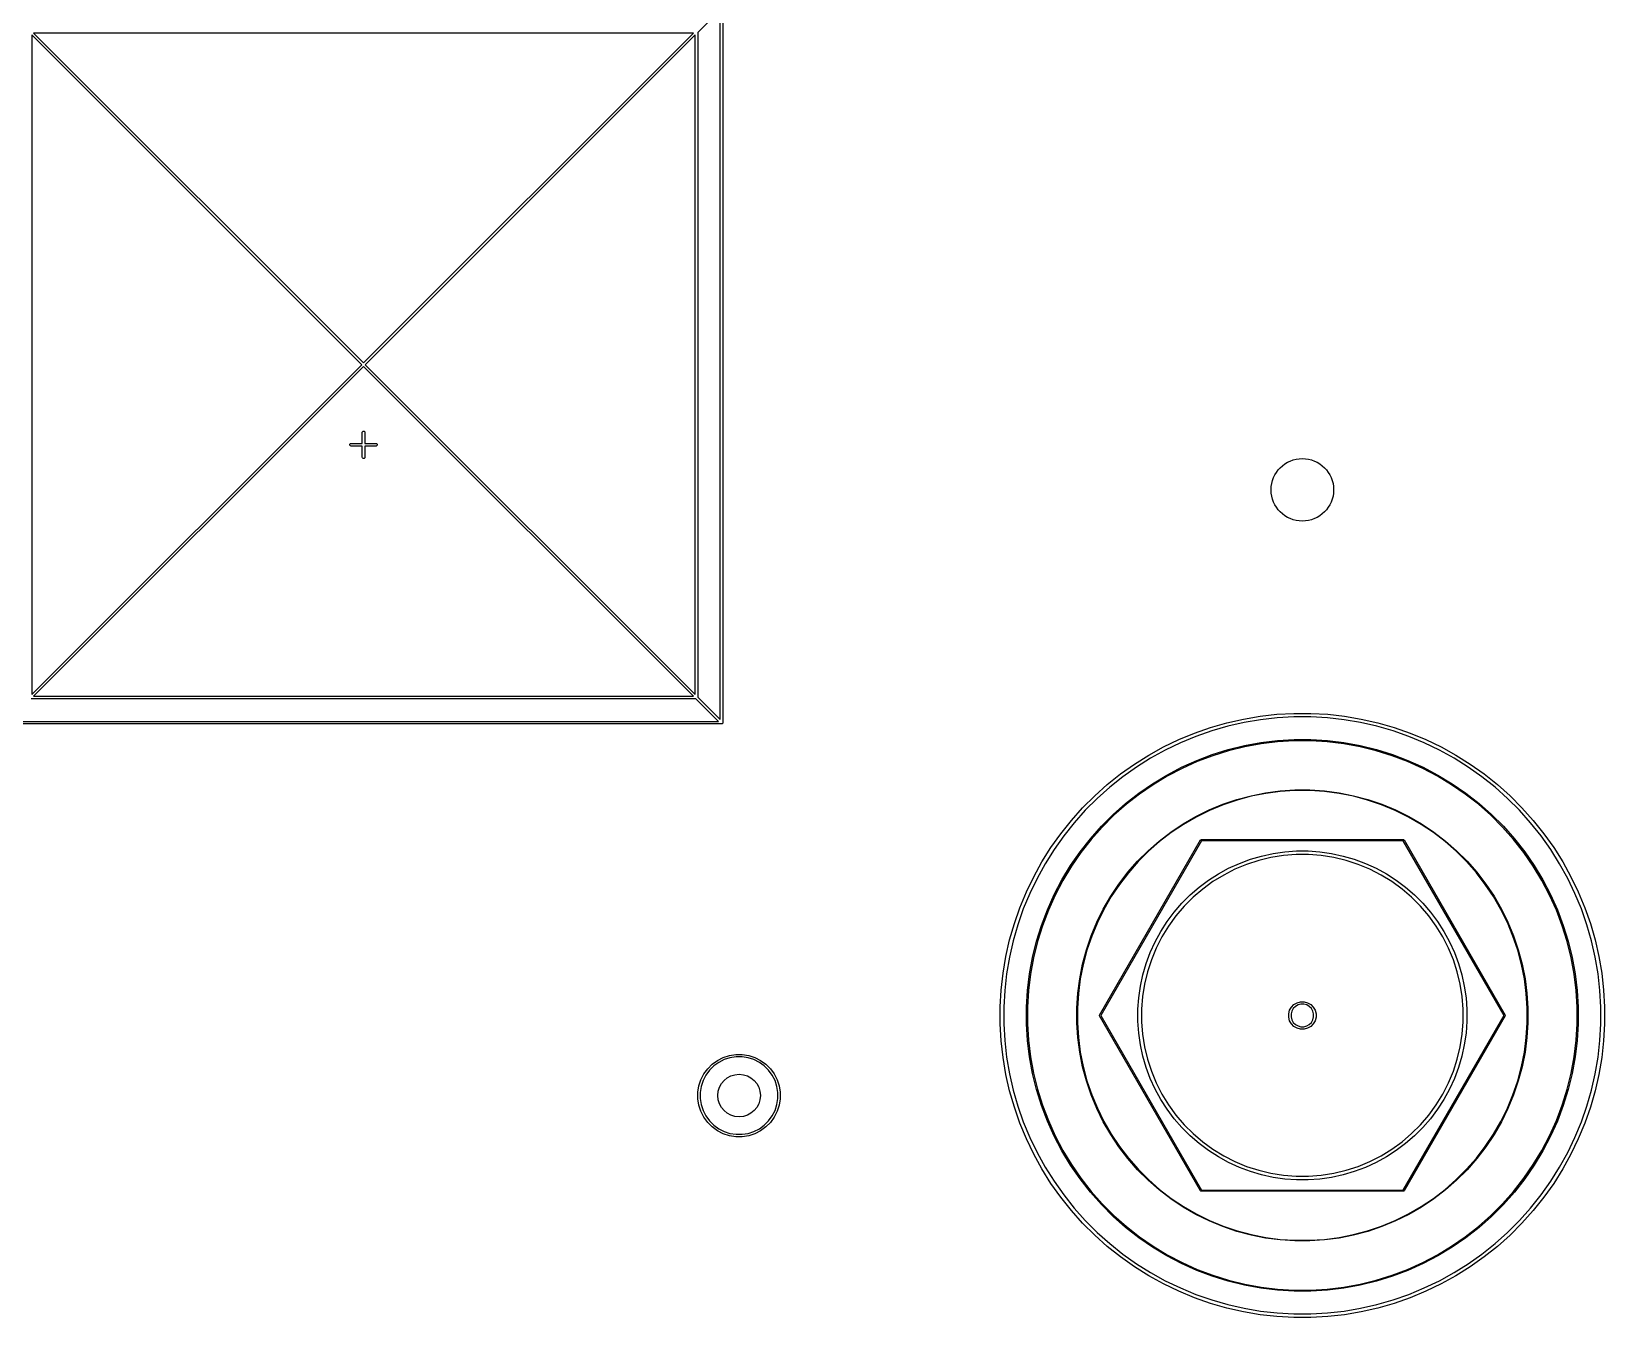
# Model space of a CAD drawing. Header units: inches. Extents: x 0.78 to 7.64, y -5.36 to -1.05.
# Drawn here: x 2.214 to 4.688, y -5.357 to -3.334 of the extents above; entities that cross this region are included whole.
import ezdxf

# ---------------------------------------------------------------- set-up
doc = ezdxf.new("R2010")
doc.units = ezdxf.units.IN
doc.header["$MEASUREMENT"] = 0
doc.layers.add('BLACK', color=250, linetype='CONTINUOUS')

msp = doc.modelspace()

# ---------------------------------------------------------------- linework, layer by layer
at = {"layer": 'BLACK', "linetype": 'CONTINUOUS'}
for p, q in [((3.2972, -3.3), (3.2618, -3.3355)), ((3.2972, -4.4165), (3.2972, -3.3)), ((3.3012, -3.2953), (3.3012, -4.4213)), ((2.7334, -3.8583), (2.2146, -3.3394)), ((2.2146, -3.3394), (2.2146, -4.3771)), ((2.2174, -3.3366), (2.7362, -3.8555)), ((3.2551, -3.3366), (2.2174, -3.3366)), ((2.7362, -3.8555), (3.2551, -3.3366)), ((3.2579, -3.3394), (2.739, -3.8583)), ((3.2579, -4.3771), (3.2579, -3.3394)), ((3.2618, -3.3355), (3.2618, -4.3811)), ((2.2146, -4.3771), (2.7334, -3.8583)), ((2.739, -3.8583), (3.2579, -4.3771)), ((2.7362, -3.8611), (2.2174, -4.3799)), ((3.2551, -4.3799), (2.7362, -3.8611)), ((2.7147, -3.9835), (2.7158, -3.9824)), ((2.7158, -3.9824), (2.7165, -3.9823)), ((2.7165, -3.9823), (2.7343, -3.9823)), ((2.7343, -3.9646), (2.7344, -3.9638)), ((2.7343, -3.9823), (2.7343, -3.9646)), ((2.7344, -3.9638), (2.7355, -3.9627)), ((2.7355, -3.9627), (2.737, -3.9627)), ((2.737, -3.9627), (2.738, -3.9638)), ((2.738, -3.9638), (2.7382, -3.9646)), ((2.7382, -3.9646), (2.7382, -3.9823)), ((2.7382, -3.9823), (2.7559, -3.9823)), ((2.7559, -3.9823), (2.7567, -3.9824)), ((2.7567, -3.9824), (2.7577, -3.9835)), ((2.7147, -3.985), (2.7147, -3.9835)), ((2.7158, -3.9861), (2.7147, -3.985)), ((2.7165, -3.9862), (2.7158, -3.9861)), ((2.7343, -3.9862), (2.7165, -3.9862)), ((2.7343, -4.0039), (2.7343, -3.9862)), ((2.7344, -4.0047), (2.7343, -4.0039)), ((2.7355, -4.0058), (2.7344, -4.0047)), ((2.737, -4.0058), (2.7355, -4.0058)), ((2.738, -4.0047), (2.737, -4.0058)), ((2.7382, -4.0039), (2.738, -4.0047)), ((2.7559, -3.9862), (2.7382, -3.9862)), ((2.7382, -3.9862), (2.7382, -4.0039)), ((2.7567, -3.9861), (2.7559, -3.9862)), ((2.7577, -3.985), (2.7567, -3.9861)), ((2.7577, -3.9835), (2.7577, -3.985)), ((3.259, -4.3839), (2.2134, -4.3839)), ((2.2174, -4.3799), (3.2551, -4.3799)), ((3.2945, -4.4193), (3.259, -4.3839)), ((3.2618, -4.3811), (3.2972, -4.4165)), ((3.2992, -4.4232), (2.1732, -4.4232)), ((2.178, -4.4193), (3.2945, -4.4193)), ((3.3, -4.4231), (3.2992, -4.4232)), ((3.301, -4.422), (3.3, -4.4231)), ((3.3012, -4.4213), (3.301, -4.422)), ((4.0682, -4.4289), (4.0939, -4.4216)), ((4.0953, -4.4271), (4.07, -4.4344)), ((4.0939, -4.4216), (4.1199, -4.4156)), ((4.121, -4.4212), (4.0953, -4.4271)), ((4.1199, -4.4156), (4.1461, -4.4112)), ((4.1469, -4.4168), (4.121, -4.4212)), ((4.1461, -4.4112), (4.1726, -4.4082)), ((4.1731, -4.4139), (4.1469, -4.4168)), ((4.1726, -4.4082), (4.1993, -4.4067)), ((4.1994, -4.4124), (4.1731, -4.4139)), ((4.1993, -4.4067), (4.2259, -4.4067)), ((4.2258, -4.4124), (4.1994, -4.4124)), ((4.2521, -4.4139), (4.2258, -4.4124)), ((4.2259, -4.4067), (4.2526, -4.4082)), ((4.2783, -4.4168), (4.2521, -4.4139)), ((4.2526, -4.4082), (4.2791, -4.4112)), ((4.3042, -4.4212), (4.2783, -4.4168)), ((4.2791, -4.4112), (4.3053, -4.4156)), ((4.3299, -4.4271), (4.3042, -4.4212)), ((4.3053, -4.4156), (4.3313, -4.4216)), ((4.3552, -4.4344), (4.3299, -4.4271)), ((4.3313, -4.4216), (4.357, -4.4289)), ((3.9944, -4.4595), (4.0184, -4.448)), ((4.0184, -4.448), (4.0431, -4.4378)), ((4.0451, -4.4431), (4.0208, -4.4532)), ((4.0431, -4.4378), (4.0682, -4.4289)), ((4.07, -4.4344), (4.0451, -4.4431)), ((4.1215, -4.4575), (4.1473, -4.4528)), ((4.1473, -4.4528), (4.1733, -4.4496)), ((4.1735, -4.4514), (4.1476, -4.4545)), ((4.1733, -4.4496), (4.1995, -4.448)), ((4.1995, -4.4498), (4.1735, -4.4514)), ((4.1995, -4.448), (4.2257, -4.448)), ((4.2257, -4.4498), (4.1995, -4.4498)), ((4.2257, -4.448), (4.2519, -4.4496)), ((4.2517, -4.4514), (4.2257, -4.4498)), ((4.2776, -4.4545), (4.2517, -4.4514)), ((4.2519, -4.4496), (4.2779, -4.4528)), ((4.2779, -4.4528), (4.3037, -4.4575)), ((4.3801, -4.4431), (4.3552, -4.4344)), ((4.357, -4.4289), (4.3821, -4.4378)), ((4.4044, -4.4532), (4.3801, -4.4431)), ((4.3821, -4.4378), (4.4068, -4.448)), ((4.4068, -4.448), (4.4308, -4.4595)), ((3.9485, -4.4866), (3.9711, -4.4724)), ((3.974, -4.4774), (3.9517, -4.4914)), ((3.9711, -4.4724), (3.9944, -4.4595)), ((3.997, -4.4646), (3.974, -4.4774)), ((4.0208, -4.4532), (3.997, -4.4646)), ((4.0465, -4.4809), (4.071, -4.4716)), ((4.0716, -4.4733), (4.0472, -4.4825)), ((4.071, -4.4716), (4.096, -4.4638)), ((4.0965, -4.4655), (4.0716, -4.4733)), ((4.096, -4.4638), (4.1215, -4.4575)), ((4.1219, -4.4592), (4.0965, -4.4655)), ((4.1476, -4.4545), (4.1219, -4.4592)), ((4.3033, -4.4592), (4.2776, -4.4545)), ((4.3287, -4.4655), (4.3033, -4.4592)), ((4.3037, -4.4575), (4.3292, -4.4638)), ((4.3536, -4.4733), (4.3287, -4.4655)), ((4.3292, -4.4638), (4.3542, -4.4716)), ((4.378, -4.4825), (4.3536, -4.4733)), ((4.3542, -4.4716), (4.3787, -4.4809)), ((4.4282, -4.4646), (4.4044, -4.4532)), ((4.4512, -4.4774), (4.4282, -4.4646)), ((4.4308, -4.4595), (4.4541, -4.4724)), ((4.4735, -4.4914), (4.4512, -4.4774)), ((4.4541, -4.4724), (4.4767, -4.4866)), ((3.9059, -4.5187), (3.9267, -4.502)), ((3.9267, -4.502), (3.9485, -4.4866)), ((3.9517, -4.4914), (3.9302, -4.5066)), ((3.9994, -4.5038), (4.0226, -4.4916)), ((4.0234, -4.4932), (4.0002, -4.5054)), ((4.0226, -4.4916), (4.0465, -4.4809)), ((4.0472, -4.4825), (4.0234, -4.4932)), ((4.4018, -4.4932), (4.378, -4.4825)), ((4.3787, -4.4809), (4.4026, -4.4916)), ((4.425, -4.5054), (4.4018, -4.4932)), ((4.4026, -4.4916), (4.4258, -4.5038)), ((4.495, -4.5066), (4.4735, -4.4914)), ((4.4767, -4.4866), (4.4985, -4.502)), ((4.4985, -4.502), (4.5193, -4.5187)), ((3.886, -4.5364), (3.9059, -4.5187)), ((3.9096, -4.523), (3.8899, -4.5406)), ((3.9302, -4.5066), (3.9096, -4.523)), ((3.9554, -4.5323), (3.9769, -4.5174)), ((3.9779, -4.5189), (3.9564, -4.5337)), ((3.9769, -4.5174), (3.9994, -4.5038)), ((4.0002, -4.5054), (3.9779, -4.5189)), ((4.4473, -4.5189), (4.425, -4.5054)), ((4.4258, -4.5038), (4.4483, -4.5174)), ((4.4688, -4.5337), (4.4473, -4.5189)), ((4.4483, -4.5174), (4.4698, -4.5323)), ((4.5156, -4.523), (4.495, -4.5066)), ((4.5353, -4.5406), (4.5156, -4.523)), ((4.5193, -4.5187), (4.5392, -4.5364)), ((3.8671, -4.5553), (3.886, -4.5364)), ((3.8899, -4.5406), (3.8713, -4.5592)), ((3.9151, -4.5658), (3.9347, -4.5484)), ((3.9358, -4.5498), (3.9163, -4.5671)), ((3.9347, -4.5484), (3.9554, -4.5323)), ((3.9564, -4.5337), (3.9358, -4.5498)), ((4.0661, -4.5586), (4.0876, -4.5497)), ((4.0879, -4.5506), (4.0665, -4.5595)), ((4.0876, -4.5497), (4.1096, -4.5423)), ((4.1099, -4.5432), (4.0879, -4.5506)), ((4.1096, -4.5423), (4.132, -4.5362)), ((4.1322, -4.5372), (4.1099, -4.5432)), ((4.132, -4.5362), (4.1548, -4.5317)), ((4.1549, -4.5327), (4.1322, -4.5372)), ((4.1548, -4.5317), (4.1778, -4.5287)), ((4.1779, -4.5297), (4.1549, -4.5327)), ((4.1778, -4.5287), (4.201, -4.5272)), ((4.201, -4.5281), (4.1779, -4.5297)), ((4.201, -4.5272), (4.2242, -4.5272)), ((4.2242, -4.5281), (4.201, -4.5281)), ((4.2242, -4.5272), (4.2474, -4.5287)), ((4.2473, -4.5297), (4.2242, -4.5281)), ((4.2703, -4.5327), (4.2473, -4.5297)), ((4.2474, -4.5287), (4.2704, -4.5317)), ((4.293, -4.5372), (4.2703, -4.5327)), ((4.2704, -4.5317), (4.2932, -4.5362)), ((4.3153, -4.5432), (4.293, -4.5372)), ((4.2932, -4.5362), (4.3156, -4.5423)), ((4.3373, -4.5506), (4.3153, -4.5432)), ((4.3156, -4.5423), (4.3376, -4.5497)), ((4.3587, -4.5595), (4.3373, -4.5506)), ((4.3376, -4.5497), (4.3591, -4.5586)), ((4.4894, -4.5498), (4.4688, -4.5337)), ((4.4698, -4.5323), (4.4905, -4.5484)), ((4.5089, -4.5671), (4.4894, -4.5498)), ((4.4905, -4.5484), (4.5101, -4.5658)), ((4.5539, -4.5592), (4.5353, -4.5406)), ((4.5392, -4.5364), (4.558, -4.5553)), ((3.8328, -4.596), (3.8494, -4.5752)), ((3.8494, -4.5752), (3.8671, -4.5553)), ((3.8713, -4.5592), (3.8538, -4.5789)), ((3.8965, -4.5844), (3.9151, -4.5658)), ((3.9163, -4.5671), (3.8978, -4.5856)), ((4.0252, -4.5805), (4.0453, -4.5689)), ((4.0458, -4.5698), (4.0257, -4.5813)), ((4.0453, -4.5689), (4.0661, -4.5586)), ((4.0665, -4.5595), (4.0458, -4.5698)), ((4.3794, -4.5698), (4.3587, -4.5595)), ((4.3591, -4.5586), (4.3799, -4.5689)), ((4.3995, -4.5813), (4.3794, -4.5698)), ((4.3799, -4.5689), (4.4, -4.5805)), ((4.5274, -4.5856), (4.5089, -4.5671)), ((4.5101, -4.5658), (4.5287, -4.5844)), ((4.5714, -4.5789), (4.5539, -4.5592)), ((4.558, -4.5553), (4.5758, -4.5752)), ((4.5758, -4.5752), (4.5924, -4.596)), ((3.8173, -4.6178), (3.8328, -4.596)), ((3.8373, -4.5995), (3.8221, -4.621)), ((3.8538, -4.5789), (3.8373, -4.5995)), ((3.8792, -4.604), (3.8965, -4.5844)), ((3.8978, -4.5856), (3.8805, -4.6051)), ((3.9874, -4.6075), (4.0059, -4.5934)), ((4.0064, -4.5942), (3.9881, -4.6083)), ((4.0059, -4.5934), (4.0252, -4.5805)), ((4.0257, -4.5813), (4.0064, -4.5942)), ((4.4188, -4.5942), (4.3995, -4.5813)), ((4.4, -4.5805), (4.4193, -4.5934)), ((4.4371, -4.6083), (4.4188, -4.5942)), ((4.4193, -4.5934), (4.4378, -4.6075)), ((4.5447, -4.6051), (4.5274, -4.5856)), ((4.5287, -4.5844), (4.546, -4.604)), ((4.5879, -4.5995), (4.5714, -4.5789)), ((4.6031, -4.621), (4.5879, -4.5995)), ((4.5924, -4.596), (4.6079, -4.6178)), ((3.8031, -4.6404), (3.8173, -4.6178)), ((3.8221, -4.621), (3.8081, -4.6433)), ((3.8481, -4.6462), (3.863, -4.6246)), ((3.8644, -4.6257), (3.8496, -4.6472)), ((3.863, -4.6246), (3.8792, -4.604)), ((3.8805, -4.6051), (3.8644, -4.6257)), ((3.8935, -4.8814), (4.0526, -4.6058)), ((4.0541, -4.6073), (3.8955, -4.8819)), ((3.9536, -4.6393), (3.97, -4.6228)), ((3.9707, -4.6236), (3.9543, -4.6399)), ((3.97, -4.6228), (3.9874, -4.6075)), ((3.9881, -4.6083), (3.9707, -4.6236)), ((4.0526, -4.6058), (4.0529, -4.6055)), ((4.0529, -4.6055), (4.053, -4.6055)), ((4.053, -4.6055), (4.0531, -4.6054)), ((4.0531, -4.6054), (4.0535, -4.6053)), ((4.0535, -4.6053), (4.3717, -4.6053)), ((4.3711, -4.6073), (4.0541, -4.6073)), ((4.1666, -4.6271), (4.1849, -4.6245)), ((4.1849, -4.6245), (4.2034, -4.6232)), ((4.2034, -4.6232), (4.2218, -4.6232)), ((4.2218, -4.6232), (4.2403, -4.6245)), ((4.2403, -4.6245), (4.2586, -4.6271)), ((4.5297, -4.8819), (4.3711, -4.6073)), ((4.3717, -4.6053), (4.3721, -4.6054)), ((4.3721, -4.6054), (4.3722, -4.6055)), ((4.3722, -4.6055), (4.3723, -4.6055)), ((4.3723, -4.6055), (4.3726, -4.6058)), ((4.3726, -4.6058), (4.5317, -4.8814)), ((4.4545, -4.6236), (4.4371, -4.6083)), ((4.4378, -4.6075), (4.4552, -4.6228)), ((4.4709, -4.6399), (4.4545, -4.6236)), ((4.4552, -4.6228), (4.4716, -4.6393)), ((4.5608, -4.6257), (4.5447, -4.6051)), ((4.546, -4.604), (4.5622, -4.6246)), ((4.5756, -4.6472), (4.5608, -4.6257)), ((4.5622, -4.6246), (4.5771, -4.6462)), ((4.6171, -4.6433), (4.6031, -4.621)), ((4.6079, -4.6178), (4.6221, -4.6404)), ((3.7902, -4.6637), (3.8031, -4.6404)), ((3.8081, -4.6433), (3.7953, -4.6663)), ((3.8345, -4.6687), (3.8481, -4.6462)), ((3.8496, -4.6472), (3.8361, -4.6695)), ((3.9382, -4.6567), (3.9536, -4.6393)), ((3.9543, -4.6399), (3.939, -4.6574)), ((4.0805, -4.6593), (4.0967, -4.6504)), ((4.0967, -4.6504), (4.1135, -4.6427)), ((4.125, -4.6444), (4.1066, -4.652)), ((4.1135, -4.6427), (4.1309, -4.6363)), ((4.1439, -4.6382), (4.125, -4.6444)), ((4.1309, -4.6363), (4.1486, -4.6311)), ((4.1632, -4.6336), (4.1439, -4.6382)), ((4.1486, -4.6311), (4.1666, -4.6271)), ((4.1828, -4.6305), (4.1632, -4.6336)), ((4.2027, -4.6289), (4.1828, -4.6305)), ((4.2225, -4.6289), (4.2027, -4.6289)), ((4.2424, -4.6305), (4.2225, -4.6289)), ((4.262, -4.6336), (4.2424, -4.6305)), ((4.2586, -4.6271), (4.2766, -4.6311)), ((4.2813, -4.6382), (4.262, -4.6336)), ((4.2766, -4.6311), (4.2943, -4.6363)), ((4.3002, -4.6444), (4.2813, -4.6382)), ((4.2943, -4.6363), (4.3117, -4.6427)), ((4.3186, -4.652), (4.3002, -4.6444)), ((4.3117, -4.6427), (4.3285, -4.6504)), ((4.3285, -4.6504), (4.3447, -4.6593)), ((4.4862, -4.6574), (4.4709, -4.6399)), ((4.4716, -4.6393), (4.487, -4.6567)), ((4.5891, -4.6695), (4.5756, -4.6472)), ((4.5771, -4.6462), (4.5907, -4.6687)), ((4.6299, -4.6663), (4.6171, -4.6433)), ((4.6221, -4.6404), (4.635, -4.6637)), ((3.7787, -4.6877), (3.7902, -4.6637)), ((3.7953, -4.6663), (3.7839, -4.6901)), ((3.8223, -4.6919), (3.8345, -4.6687)), ((3.8361, -4.6695), (3.8239, -4.6926)), ((3.9112, -4.6945), (3.9241, -4.6752)), ((3.9241, -4.6752), (3.9382, -4.6567)), ((3.939, -4.6574), (3.9249, -4.6757)), ((4.0502, -4.6803), (4.065, -4.6693)), ((4.072, -4.6714), (4.0559, -4.6831)), ((4.065, -4.6693), (4.0805, -4.6593)), ((4.0889, -4.661), (4.072, -4.6714)), ((4.1066, -4.652), (4.0889, -4.661)), ((4.3363, -4.661), (4.3186, -4.652)), ((4.3532, -4.6714), (4.3363, -4.661)), ((4.3447, -4.6593), (4.3602, -4.6693)), ((4.3693, -4.6831), (4.3532, -4.6714)), ((4.3602, -4.6693), (4.375, -4.6803)), ((4.5003, -4.6757), (4.4862, -4.6574)), ((4.487, -4.6567), (4.5011, -4.6752)), ((4.5011, -4.6752), (4.514, -4.6945)), ((4.6013, -4.6926), (4.5891, -4.6695)), ((4.5907, -4.6687), (4.6029, -4.6919)), ((4.6413, -4.6901), (4.6299, -4.6663)), ((4.635, -4.6637), (4.6465, -4.6877)), ((3.7685, -4.7124), (3.7787, -4.6877)), ((3.7839, -4.6901), (3.7738, -4.7144)), ((3.8116, -4.7158), (3.8223, -4.6919)), ((3.8239, -4.6926), (3.8132, -4.7165)), ((3.8996, -4.7146), (3.9112, -4.6945)), ((3.912, -4.695), (3.9005, -4.715)), ((3.9249, -4.6757), (3.912, -4.695)), ((4.0231, -4.7055), (4.0362, -4.6924)), ((4.0408, -4.696), (4.0267, -4.7101)), ((4.0362, -4.6924), (4.0502, -4.6803)), ((4.0559, -4.6831), (4.0408, -4.696)), ((4.3844, -4.696), (4.3693, -4.6831)), ((4.375, -4.6803), (4.389, -4.6924)), ((4.3985, -4.7101), (4.3844, -4.696)), ((4.389, -4.6924), (4.4021, -4.7055)), ((4.5132, -4.695), (4.5003, -4.6757)), ((4.5247, -4.715), (4.5132, -4.695)), ((4.514, -4.6945), (4.5256, -4.7146)), ((4.612, -4.7165), (4.6013, -4.6926)), ((4.6029, -4.6919), (4.6136, -4.7158)), ((4.6514, -4.7144), (4.6413, -4.6901)), ((4.6465, -4.6877), (4.6567, -4.7124)), ((3.7597, -4.7375), (3.7685, -4.7124)), ((3.7738, -4.7144), (3.7651, -4.7393)), ((3.8023, -4.7403), (3.8116, -4.7158)), ((3.8132, -4.7165), (3.804, -4.7409)), ((3.8893, -4.7354), (3.8996, -4.7146)), ((3.9005, -4.715), (3.8902, -4.7358)), ((4, -4.7343), (4.011, -4.7195)), ((4.011, -4.7195), (4.0231, -4.7055)), ((4.0267, -4.7101), (4.0138, -4.7252)), ((4.4114, -4.7252), (4.3985, -4.7101)), ((4.4021, -4.7055), (4.4142, -4.7195)), ((4.4142, -4.7195), (4.4252, -4.7343)), ((4.535, -4.7358), (4.5247, -4.715)), ((4.5256, -4.7146), (4.5359, -4.7354)), ((4.6212, -4.7409), (4.612, -4.7165)), ((4.6136, -4.7158), (4.6229, -4.7403)), ((4.6601, -4.7393), (4.6514, -4.7144)), ((4.6567, -4.7124), (4.6655, -4.7375)), ((3.7523, -4.7631), (3.7597, -4.7375)), ((3.7651, -4.7393), (3.7578, -4.7646)), ((3.7945, -4.7653), (3.8023, -4.7403)), ((3.804, -4.7409), (3.7962, -4.7658)), ((3.8804, -4.7569), (3.8893, -4.7354)), ((3.8902, -4.7358), (3.8814, -4.7572)), ((3.99, -4.7498), (4, -4.7343)), ((4.0021, -4.7412), (3.9917, -4.7582)), ((4.0138, -4.7252), (4.0021, -4.7412)), ((4.4231, -4.7412), (4.4114, -4.7252)), ((4.4335, -4.7582), (4.4231, -4.7412)), ((4.4252, -4.7343), (4.4352, -4.7498)), ((4.5438, -4.7572), (4.535, -4.7358)), ((4.5359, -4.7354), (4.5448, -4.7569)), ((4.629, -4.7658), (4.6212, -4.7409)), ((4.6229, -4.7403), (4.6307, -4.7653)), ((4.6674, -4.7646), (4.6601, -4.7393)), ((4.6655, -4.7375), (4.6729, -4.7631)), ((3.7463, -4.7891), (3.7523, -4.7631)), ((3.7578, -4.7646), (3.752, -4.7903)), ((3.7882, -4.7908), (3.7945, -4.7653)), ((3.7962, -4.7658), (3.7899, -4.7912)), ((3.873, -4.7789), (3.8804, -4.7569)), ((3.8814, -4.7572), (3.8739, -4.7791)), ((3.9734, -4.7828), (3.9811, -4.766)), ((3.9811, -4.766), (3.99, -4.7498)), ((3.9917, -4.7582), (3.9827, -4.7759)), ((4.4425, -4.7759), (4.4335, -4.7582)), ((4.4352, -4.7498), (4.4441, -4.766)), ((4.4441, -4.766), (4.4518, -4.7828)), ((4.5513, -4.7791), (4.5438, -4.7572)), ((4.5448, -4.7569), (4.5522, -4.7789)), ((4.6353, -4.7912), (4.629, -4.7658)), ((4.6307, -4.7653), (4.637, -4.7908)), ((4.6732, -4.7903), (4.6674, -4.7646)), ((4.6729, -4.7631), (4.6789, -4.7891)), ((3.7419, -4.8154), (3.7463, -4.7891)), ((3.752, -4.7903), (3.7475, -4.8162)), ((3.7835, -4.8166), (3.7882, -4.7908)), ((3.7899, -4.7912), (3.7852, -4.8168)), ((3.8669, -4.8013), (3.873, -4.7789)), ((3.8739, -4.7791), (3.8679, -4.8015)), ((3.967, -4.8001), (3.9734, -4.7828)), ((3.9751, -4.7943), (3.969, -4.8132)), ((3.9827, -4.7759), (3.9751, -4.7943)), ((4.4501, -4.7943), (4.4425, -4.7759)), ((4.4562, -4.8132), (4.4501, -4.7943)), ((4.4518, -4.7828), (4.4582, -4.8001)), ((4.5573, -4.8015), (4.5513, -4.7791)), ((4.5522, -4.7789), (4.5582, -4.8013)), ((4.64, -4.8168), (4.6353, -4.7912)), ((4.637, -4.7908), (4.6417, -4.8166)), ((4.6777, -4.8162), (4.6732, -4.7903)), ((4.6789, -4.7891), (4.6833, -4.8154)), ((3.7389, -4.8419), (3.7419, -4.8154)), ((3.7475, -4.8162), (3.7446, -4.8424)), ((3.7803, -4.8426), (3.7835, -4.8166)), ((3.7852, -4.8168), (3.7821, -4.8428)), ((3.8624, -4.8241), (3.8669, -4.8013)), ((3.8679, -4.8015), (3.8634, -4.8242)), ((3.9579, -4.8359), (3.9618, -4.8179)), ((3.9618, -4.8179), (3.967, -4.8001)), ((3.969, -4.8132), (3.9643, -4.8325)), ((4.4609, -4.8325), (4.4562, -4.8132)), ((4.4582, -4.8001), (4.4634, -4.8179)), ((4.4634, -4.8179), (4.4673, -4.8359)), ((4.5618, -4.8242), (4.5573, -4.8015)), ((4.5582, -4.8013), (4.5628, -4.8241)), ((4.6431, -4.8428), (4.64, -4.8168)), ((4.6417, -4.8166), (4.6449, -4.8426)), ((4.6806, -4.8424), (4.6777, -4.8162)), ((4.6833, -4.8154), (4.6863, -4.8419)), ((3.7374, -4.8686), (3.7389, -4.8419)), ((3.7446, -4.8424), (3.7431, -4.8687)), ((3.7787, -4.8688), (3.7803, -4.8426)), ((3.7821, -4.8428), (3.7805, -4.8688)), ((3.8579, -4.8703), (3.8594, -4.8471)), ((3.8604, -4.8472), (3.8589, -4.8703)), ((3.8594, -4.8471), (3.8624, -4.8241)), ((3.8634, -4.8242), (3.8604, -4.8472)), ((3.9552, -4.8542), (3.9579, -4.8359)), ((3.9643, -4.8325), (3.9612, -4.8521)), ((4.464, -4.8521), (4.4609, -4.8325)), ((4.4673, -4.8359), (4.47, -4.8542)), ((4.5648, -4.8472), (4.5618, -4.8242)), ((4.5628, -4.8241), (4.5658, -4.8471)), ((4.5663, -4.8703), (4.5648, -4.8472)), ((4.5658, -4.8471), (4.5673, -4.8703)), ((4.6447, -4.8688), (4.6431, -4.8428)), ((4.6449, -4.8426), (4.6465, -4.8688)), ((4.6821, -4.8687), (4.6806, -4.8424)), ((4.6863, -4.8419), (4.6878, -4.8686)), ((3.7374, -4.8687), (3.7374, -4.8686)), ((3.7374, -4.8952), (3.7374, -4.8687)), ((3.7431, -4.8687), (3.7431, -4.8951)), ((3.7787, -4.895), (3.7787, -4.8688)), ((3.7787, -4.8688), (3.7787, -4.8688)), ((3.7805, -4.8688), (3.7805, -4.8949)), ((3.8579, -4.8935), (3.8579, -4.8703)), ((3.8579, -4.8703), (3.8579, -4.8703)), ((3.8589, -4.8703), (3.8589, -4.8935)), ((3.9539, -4.8727), (3.954, -4.872)), ((3.9539, -4.8911), (3.9539, -4.8727)), ((3.954, -4.872), (3.9552, -4.8542)), ((3.9612, -4.8521), (3.9596, -4.872)), ((3.9596, -4.872), (3.9596, -4.8918)), ((4.1926, -4.8736), (4.1954, -4.8687)), ((4.1954, -4.8687), (4.1994, -4.8647)), ((4.1984, -4.871), (4.1961, -4.8751)), ((4.2017, -4.8677), (4.1984, -4.871)), ((4.1994, -4.8647), (4.2043, -4.8619)), ((4.2058, -4.8654), (4.2017, -4.8677)), ((4.2043, -4.8619), (4.2098, -4.8604)), ((4.2103, -4.8642), (4.2058, -4.8654)), ((4.2098, -4.8604), (4.2154, -4.8604)), ((4.2149, -4.8642), (4.2103, -4.8642)), ((4.2194, -4.8654), (4.2149, -4.8642)), ((4.2154, -4.8604), (4.2209, -4.8619)), ((4.2235, -4.8677), (4.2194, -4.8654)), ((4.2209, -4.8619), (4.2258, -4.8647)), ((4.2268, -4.871), (4.2235, -4.8677)), ((4.2258, -4.8647), (4.2298, -4.8687)), ((4.2291, -4.8751), (4.2268, -4.871)), ((4.2298, -4.8687), (4.2326, -4.8736)), ((4.4656, -4.872), (4.464, -4.8521)), ((4.4656, -4.8918), (4.4656, -4.872)), ((4.47, -4.8542), (4.4713, -4.8727)), ((4.4713, -4.8727), (4.4713, -4.8911)), ((4.5663, -4.8935), (4.5663, -4.8703)), ((4.5673, -4.8703), (4.5673, -4.8935)), ((4.6447, -4.8949), (4.6447, -4.8688)), ((4.6465, -4.8688), (4.6465, -4.895)), ((4.6821, -4.8951), (4.6821, -4.8687)), ((4.6878, -4.8686), (4.6878, -4.8952)), ((3.7389, -4.9218), (3.7374, -4.8952)), ((3.7431, -4.8951), (3.7446, -4.9214)), ((3.7803, -4.9212), (3.7787, -4.895)), ((3.7805, -4.8949), (3.7821, -4.921)), ((3.8594, -4.9167), (3.8579, -4.8935)), ((3.8589, -4.8935), (3.8604, -4.9166)), ((3.8934, -4.8818), (3.8935, -4.8814)), ((3.8934, -4.8819), (3.8934, -4.8818)), ((3.8934, -4.882), (3.8934, -4.8819)), ((3.8935, -4.8824), (3.8934, -4.882)), ((4.0526, -5.158), (3.8935, -4.8824)), ((3.8955, -4.8819), (4.0541, -5.1565)), ((3.9552, -4.9096), (3.9539, -4.8911)), ((3.9596, -4.8918), (3.9612, -4.9116)), ((4.1911, -4.8791), (4.1926, -4.8736)), ((4.1911, -4.8796), (4.1911, -4.8791)), ((4.1911, -4.8847), (4.1911, -4.8796)), ((4.1926, -4.8902), (4.1911, -4.8847)), ((4.1954, -4.8951), (4.1926, -4.8902)), ((4.1961, -4.8751), (4.1949, -4.8796)), ((4.1949, -4.8796), (4.1949, -4.8842)), ((4.1949, -4.8842), (4.1961, -4.8887)), ((4.1994, -4.8991), (4.1954, -4.8951)), ((4.1961, -4.8887), (4.1984, -4.8928)), ((4.1984, -4.8928), (4.2017, -4.8961)), ((4.2017, -4.8961), (4.2058, -4.8984)), ((4.2194, -4.8984), (4.2235, -4.8961)), ((4.2235, -4.8961), (4.2268, -4.8928)), ((4.2298, -4.8951), (4.2258, -4.8991)), ((4.2268, -4.8928), (4.2291, -4.8887)), ((4.2303, -4.8796), (4.2291, -4.8751)), ((4.2291, -4.8887), (4.2303, -4.8842)), ((4.2326, -4.8902), (4.2298, -4.8951)), ((4.2303, -4.8842), (4.2303, -4.8796)), ((4.2326, -4.8736), (4.2341, -4.8791)), ((4.2341, -4.8847), (4.2326, -4.8902)), ((4.2341, -4.8791), (4.2341, -4.8847)), ((4.3711, -5.1565), (4.5297, -4.8819)), ((4.5317, -4.8824), (4.3726, -5.158)), ((4.464, -4.9116), (4.4656, -4.8918)), ((4.4713, -4.8911), (4.47, -4.9096)), ((4.5317, -4.8814), (4.5318, -4.8818)), ((4.5318, -4.882), (4.5317, -4.8824)), ((4.5318, -4.8818), (4.5318, -4.8819)), ((4.5318, -4.8819), (4.5318, -4.882)), ((4.5648, -4.9166), (4.5663, -4.8935)), ((4.5673, -4.8935), (4.5658, -4.9167)), ((4.6431, -4.921), (4.6447, -4.8949)), ((4.6465, -4.895), (4.6449, -4.9212)), ((4.6806, -4.9214), (4.6821, -4.8951)), ((4.6878, -4.8952), (4.6863, -4.9218)), ((3.7419, -4.9483), (3.7389, -4.9218)), ((3.7446, -4.9214), (3.7475, -4.9475)), ((3.7835, -4.9472), (3.7803, -4.9212)), ((3.7821, -4.921), (3.7852, -4.9469)), ((3.8624, -4.9397), (3.8594, -4.9167)), ((3.8604, -4.9166), (3.8634, -4.9395)), ((3.9579, -4.9279), (3.9552, -4.9096)), ((3.9612, -4.9116), (3.9643, -4.9313)), ((4.2043, -4.9019), (4.1994, -4.8991)), ((4.2098, -4.9034), (4.2043, -4.9019)), ((4.2058, -4.8984), (4.2103, -4.8996)), ((4.2154, -4.9034), (4.2098, -4.9034)), ((4.2103, -4.8996), (4.2149, -4.8996)), ((4.2149, -4.8996), (4.2194, -4.8984)), ((4.2209, -4.9019), (4.2154, -4.9034)), ((4.2258, -4.8991), (4.2209, -4.9019)), ((4.4609, -4.9313), (4.464, -4.9116)), ((4.47, -4.9096), (4.4673, -4.9279)), ((4.5618, -4.9395), (4.5648, -4.9166)), ((4.5658, -4.9167), (4.5628, -4.9397)), ((4.64, -4.9469), (4.6431, -4.921)), ((4.6449, -4.9212), (4.6417, -4.9472)), ((4.6777, -4.9475), (4.6806, -4.9214)), ((4.6863, -4.9218), (4.6833, -4.9483)), ((3.3019, -4.9479), (3.3116, -4.9447)), ((3.3116, -4.9447), (3.3217, -4.9431)), ((3.322, -4.9469), (3.3125, -4.9484)), ((3.3217, -4.9431), (3.3319, -4.9431)), ((3.3316, -4.9469), (3.322, -4.9469)), ((3.3411, -4.9484), (3.3316, -4.9469)), ((3.3319, -4.9431), (3.3419, -4.9447)), ((3.3419, -4.9447), (3.3516, -4.9479)), ((3.7475, -4.9475), (3.752, -4.9735)), ((3.7882, -4.973), (3.7835, -4.9472)), ((3.7852, -4.9469), (3.7899, -4.9726)), ((3.8669, -4.9625), (3.8624, -4.9397)), ((3.8634, -4.9395), (3.8679, -4.9623)), ((3.9618, -4.9459), (3.9579, -4.9279)), ((3.967, -4.9636), (3.9618, -4.9459)), ((3.9643, -4.9313), (3.969, -4.9506)), ((4.4562, -4.9506), (4.4609, -4.9313)), ((4.4634, -4.9459), (4.4582, -4.9636)), ((4.4673, -4.9279), (4.4634, -4.9459)), ((4.5573, -4.9623), (4.5618, -4.9395)), ((4.5628, -4.9397), (4.5582, -4.9625)), ((4.6353, -4.9726), (4.64, -4.9469)), ((4.6417, -4.9472), (4.637, -4.973)), ((4.6732, -4.9735), (4.6777, -4.9475)), ((3.2714, -4.9739), (3.2774, -4.9657)), ((3.2802, -4.9681), (3.2746, -4.9759)), ((3.2774, -4.9657), (3.2846, -4.9585)), ((3.287, -4.9613), (3.2802, -4.9681)), ((3.2846, -4.9585), (3.2928, -4.9525)), ((3.2948, -4.9557), (3.287, -4.9613)), ((3.2928, -4.9525), (3.3019, -4.9479)), ((3.3033, -4.9513), (3.2948, -4.9557)), ((3.3125, -4.9484), (3.3033, -4.9513)), ((3.3502, -4.9513), (3.3411, -4.9484)), ((3.3588, -4.9557), (3.3502, -4.9513)), ((3.3516, -4.9479), (3.3607, -4.9525)), ((3.3665, -4.9613), (3.3588, -4.9557)), ((3.3607, -4.9525), (3.369, -4.9585)), ((3.3733, -4.9681), (3.3665, -4.9613)), ((3.369, -4.9585), (3.3762, -4.9657)), ((3.379, -4.9759), (3.3733, -4.9681)), ((3.3762, -4.9657), (3.3822, -4.9739)), ((3.7463, -4.9746), (3.7419, -4.9483)), ((3.873, -4.9849), (3.8669, -4.9625)), ((3.8679, -4.9623), (3.8739, -4.9846)), ((3.9734, -4.981), (3.967, -4.9636)), ((3.969, -4.9506), (3.9751, -4.9695)), ((3.9751, -4.9695), (3.9827, -4.9879)), ((4.4425, -4.9879), (4.4501, -4.9695)), ((4.4501, -4.9695), (4.4562, -4.9506)), ((4.4582, -4.9636), (4.4518, -4.981)), ((4.5513, -4.9846), (4.5573, -4.9623)), ((4.5582, -4.9625), (4.5522, -4.9849)), ((4.6833, -4.9483), (4.6789, -4.9746)), ((3.262, -5.0028), (3.2636, -4.9927)), ((3.2636, -4.9927), (3.2668, -4.983)), ((3.2673, -4.9936), (3.2657, -5.0031)), ((3.2668, -4.983), (3.2714, -4.9739)), ((3.2702, -4.9844), (3.2673, -4.9936)), ((3.2746, -4.9759), (3.2702, -4.9844)), ((3.3833, -4.9844), (3.379, -4.9759)), ((3.3822, -4.9739), (3.3868, -4.983)), ((3.3863, -4.9936), (3.3833, -4.9844)), ((3.3878, -5.0031), (3.3863, -4.9936)), ((3.3868, -4.983), (3.3899, -4.9927)), ((3.3899, -4.9927), (3.3915, -5.0028)), ((3.7523, -5.0006), (3.7463, -4.9746)), ((3.752, -4.9735), (3.7578, -4.9992)), ((3.7945, -4.9984), (3.7882, -4.973)), ((3.7899, -4.9726), (3.7962, -4.998)), ((3.8804, -5.0069), (3.873, -4.9849)), ((3.8739, -4.9846), (3.8814, -5.0066)), ((3.9811, -4.9978), (3.9734, -4.981)), ((3.9827, -4.9879), (3.9917, -5.0056)), ((4.4335, -5.0056), (4.4425, -4.9879)), ((4.4518, -4.981), (4.4441, -4.9978)), ((4.5438, -5.0066), (4.5513, -4.9846)), ((4.5522, -4.9849), (4.5448, -5.0069)), ((4.629, -4.998), (4.6353, -4.9726)), ((4.637, -4.973), (4.6307, -4.9984)), ((4.6674, -4.9992), (4.6732, -4.9735)), ((4.6789, -4.9746), (4.6729, -5.0006)), ((3.262, -5.0031), (3.262, -5.0028)), ((3.262, -5.013), (3.262, -5.0031)), ((3.2636, -5.023), (3.262, -5.013)), ((3.2657, -5.0031), (3.2657, -5.0127)), ((3.2657, -5.0127), (3.2673, -5.0222)), ((3.3863, -5.0222), (3.3878, -5.0127)), ((3.3878, -5.0127), (3.3878, -5.0031)), ((3.3915, -5.013), (3.3899, -5.023)), ((3.3915, -5.0028), (3.3915, -5.013)), ((3.7597, -5.0263), (3.7523, -5.0006)), ((3.7578, -4.9992), (3.7651, -5.0245)), ((3.8023, -5.0235), (3.7945, -4.9984)), ((3.7962, -4.998), (3.804, -5.0229)), ((3.8893, -5.0284), (3.8804, -5.0069)), ((3.8814, -5.0066), (3.8902, -5.028)), ((3.99, -5.014), (3.9811, -4.9978)), ((4, -5.0295), (3.99, -5.014)), ((3.9917, -5.0056), (4.0021, -5.0225)), ((4.4231, -5.0225), (4.4335, -5.0056)), ((4.4352, -5.014), (4.4252, -5.0295)), ((4.4441, -4.9978), (4.4352, -5.014)), ((4.535, -5.028), (4.5438, -5.0066)), ((4.5448, -5.0069), (4.5359, -5.0284)), ((4.6212, -5.0229), (4.629, -4.998)), ((4.6307, -4.9984), (4.6229, -5.0235)), ((4.6601, -5.0245), (4.6674, -4.9992)), ((4.6729, -5.0006), (4.6655, -5.0263)), ((3.2668, -5.0327), (3.2636, -5.023)), ((3.2714, -5.0418), (3.2668, -5.0327)), ((3.2673, -5.0222), (3.2702, -5.0313)), ((3.2702, -5.0313), (3.2746, -5.0399)), ((3.2774, -5.0501), (3.2714, -5.0418)), ((3.2746, -5.0399), (3.2802, -5.0476)), ((3.3733, -5.0476), (3.379, -5.0399)), ((3.3822, -5.0418), (3.3762, -5.0501)), ((3.379, -5.0399), (3.3833, -5.0313)), ((3.3868, -5.0327), (3.3822, -5.0418)), ((3.3833, -5.0313), (3.3863, -5.0222)), ((3.3899, -5.023), (3.3868, -5.0327)), ((3.7685, -5.0514), (3.7597, -5.0263)), ((3.7651, -5.0245), (3.7738, -5.0494)), ((3.8116, -5.048), (3.8023, -5.0235)), ((3.804, -5.0229), (3.8132, -5.0473)), ((3.8996, -5.0492), (3.8893, -5.0284)), ((3.8902, -5.028), (3.9005, -5.0487)), ((4.011, -5.0443), (4, -5.0295)), ((4.0021, -5.0225), (4.0138, -5.0386)), ((4.0231, -5.0583), (4.011, -5.0443)), ((4.0138, -5.0386), (4.0267, -5.0537)), ((4.3985, -5.0537), (4.4114, -5.0386)), ((4.4142, -5.0443), (4.4021, -5.0583)), ((4.4114, -5.0386), (4.4231, -5.0225)), ((4.4252, -5.0295), (4.4142, -5.0443)), ((4.5247, -5.0487), (4.535, -5.028)), ((4.5359, -5.0284), (4.5256, -5.0492)), ((4.612, -5.0473), (4.6212, -5.0229)), ((4.6229, -5.0235), (4.6136, -5.048)), ((4.6514, -5.0494), (4.6601, -5.0245)), ((4.6655, -5.0263), (4.6567, -5.0514)), ((3.2846, -5.0573), (3.2774, -5.0501)), ((3.2802, -5.0476), (3.287, -5.0544)), ((3.2928, -5.0633), (3.2846, -5.0573)), ((3.287, -5.0544), (3.2948, -5.0601)), ((3.3019, -5.0679), (3.2928, -5.0633)), ((3.2948, -5.0601), (3.3033, -5.0644)), ((3.3116, -5.071), (3.3019, -5.0679)), ((3.3033, -5.0644), (3.3125, -5.0674)), ((3.3217, -5.0726), (3.3116, -5.071)), ((3.3125, -5.0674), (3.322, -5.0689)), ((3.322, -5.0689), (3.3316, -5.0689)), ((3.3316, -5.0689), (3.3411, -5.0674)), ((3.3419, -5.071), (3.3319, -5.0726)), ((3.3411, -5.0674), (3.3502, -5.0644)), ((3.3516, -5.0679), (3.3419, -5.071)), ((3.3502, -5.0644), (3.3588, -5.0601)), ((3.3607, -5.0633), (3.3516, -5.0679)), ((3.3588, -5.0601), (3.3665, -5.0544)), ((3.369, -5.0573), (3.3607, -5.0633)), ((3.3665, -5.0544), (3.3733, -5.0476)), ((3.3762, -5.0501), (3.369, -5.0573)), ((3.7787, -5.0761), (3.7685, -5.0514)), ((3.7738, -5.0494), (3.7839, -5.0737)), ((3.8223, -5.0719), (3.8116, -5.048)), ((3.8132, -5.0473), (3.8239, -5.0711)), ((3.8239, -5.0711), (3.8361, -5.0943)), ((3.9112, -5.0693), (3.8996, -5.0492)), ((3.9005, -5.0487), (3.912, -5.0688)), ((3.9241, -5.0886), (3.9112, -5.0693)), ((3.912, -5.0688), (3.9249, -5.088)), ((4.0362, -5.0713), (4.0231, -5.0583)), ((4.0267, -5.0537), (4.0408, -5.0678)), ((4.0408, -5.0678), (4.0559, -5.0807)), ((4.3693, -5.0807), (4.3844, -5.0678)), ((4.3844, -5.0678), (4.3985, -5.0537)), ((4.4021, -5.0583), (4.389, -5.0713)), ((4.5003, -5.088), (4.5132, -5.0688)), ((4.514, -5.0693), (4.5011, -5.0886)), ((4.5132, -5.0688), (4.5247, -5.0487)), ((4.5256, -5.0492), (4.514, -5.0693)), ((4.5891, -5.0943), (4.6013, -5.0711)), ((4.6013, -5.0711), (4.612, -5.0473)), ((4.6136, -5.048), (4.6029, -5.0719)), ((4.6413, -5.0737), (4.6514, -5.0494)), ((4.6567, -5.0514), (4.6465, -5.0761)), ((3.3319, -5.0726), (3.3217, -5.0726)), ((3.7902, -5.1001), (3.7787, -5.0761)), ((3.7839, -5.0737), (3.7953, -5.0975)), ((3.8345, -5.0951), (3.8223, -5.0719)), ((3.8481, -5.1176), (3.8345, -5.0951)), ((3.8361, -5.0943), (3.8496, -5.1166)), ((3.9382, -5.107), (3.9241, -5.0886)), ((3.9249, -5.088), (3.939, -5.1064)), ((4.0502, -5.0834), (4.0362, -5.0713)), ((4.065, -5.0945), (4.0502, -5.0834)), ((4.0559, -5.0807), (4.072, -5.0924)), ((4.0805, -5.1045), (4.065, -5.0945)), ((4.072, -5.0924), (4.0889, -5.1028)), ((4.3363, -5.1028), (4.3532, -5.0924)), ((4.3602, -5.0945), (4.3447, -5.1045)), ((4.3532, -5.0924), (4.3693, -5.0807)), ((4.375, -5.0834), (4.3602, -5.0945)), ((4.389, -5.0713), (4.375, -5.0834)), ((4.4862, -5.1064), (4.5003, -5.088)), ((4.5011, -5.0886), (4.487, -5.107)), ((4.5756, -5.1166), (4.5891, -5.0943)), ((4.5907, -5.0951), (4.5771, -5.1176)), ((4.6029, -5.0719), (4.5907, -5.0951)), ((4.6299, -5.0975), (4.6413, -5.0737)), ((4.6465, -5.0761), (4.635, -5.1001)), ((3.8031, -5.1234), (3.7902, -5.1001)), ((3.7953, -5.0975), (3.8081, -5.1205)), ((3.8081, -5.1205), (3.8221, -5.1428)), ((3.863, -5.1391), (3.8481, -5.1176)), ((3.8496, -5.1166), (3.8644, -5.1381)), ((3.9536, -5.1245), (3.9382, -5.107)), ((3.939, -5.1064), (3.9543, -5.1238)), ((4.0967, -5.1134), (4.0805, -5.1045)), ((4.0889, -5.1028), (4.1066, -5.1118)), ((4.1135, -5.121), (4.0967, -5.1134)), ((4.1066, -5.1118), (4.125, -5.1194)), ((4.125, -5.1194), (4.1439, -5.1255)), ((4.2813, -5.1255), (4.3002, -5.1194)), ((4.3002, -5.1194), (4.3186, -5.1118)), ((4.3285, -5.1134), (4.3117, -5.121)), ((4.3186, -5.1118), (4.3363, -5.1028)), ((4.3447, -5.1045), (4.3285, -5.1134)), ((4.4709, -5.1238), (4.4862, -5.1064)), ((4.487, -5.107), (4.4716, -5.1245)), ((4.5608, -5.1381), (4.5756, -5.1166)), ((4.5771, -5.1176), (4.5622, -5.1391)), ((4.6031, -5.1428), (4.6171, -5.1205)), ((4.6171, -5.1205), (4.6299, -5.0975)), ((4.635, -5.1001), (4.6221, -5.1234)), ((3.8173, -5.146), (3.8031, -5.1234)), ((3.8221, -5.1428), (3.8373, -5.1643)), ((3.8792, -5.1598), (3.863, -5.1391)), ((3.8644, -5.1381), (3.8805, -5.1586)), ((3.97, -5.1409), (3.9536, -5.1245)), ((3.9543, -5.1238), (3.9707, -5.1402)), ((3.9874, -5.1562), (3.97, -5.1409)), ((3.9707, -5.1402), (3.9881, -5.1555)), ((4.1309, -5.1275), (4.1135, -5.121)), ((4.1486, -5.1327), (4.1309, -5.1275)), ((4.1439, -5.1255), (4.1632, -5.1302)), ((4.1666, -5.1366), (4.1486, -5.1327)), ((4.1632, -5.1302), (4.1828, -5.1333)), ((4.1849, -5.1393), (4.1666, -5.1366)), ((4.1828, -5.1333), (4.2027, -5.1348)), ((4.2034, -5.1406), (4.1849, -5.1393)), ((4.2027, -5.1348), (4.2225, -5.1348)), ((4.2218, -5.1406), (4.2034, -5.1406)), ((4.2403, -5.1393), (4.2218, -5.1406)), ((4.2225, -5.1348), (4.2424, -5.1333)), ((4.2586, -5.1366), (4.2403, -5.1393)), ((4.2424, -5.1333), (4.262, -5.1302)), ((4.2766, -5.1327), (4.2586, -5.1366)), ((4.262, -5.1302), (4.2813, -5.1255)), ((4.2943, -5.1275), (4.2766, -5.1327)), ((4.3117, -5.121), (4.2943, -5.1275)), ((4.4371, -5.1555), (4.4545, -5.1402)), ((4.4552, -5.1409), (4.4378, -5.1562)), ((4.4545, -5.1402), (4.4709, -5.1238)), ((4.4716, -5.1245), (4.4552, -5.1409)), ((4.5447, -5.1586), (4.5608, -5.1381)), ((4.5622, -5.1391), (4.546, -5.1598)), ((4.5879, -5.1643), (4.6031, -5.1428)), ((4.6221, -5.1234), (4.6079, -5.146)), ((3.8328, -5.1678), (3.8173, -5.146)), ((3.8494, -5.1886), (3.8328, -5.1678)), ((3.8373, -5.1643), (3.8538, -5.1849)), ((3.8965, -5.1794), (3.8792, -5.1598)), ((3.8805, -5.1586), (3.8978, -5.1782)), ((4.0059, -5.1704), (3.9874, -5.1562)), ((3.9881, -5.1555), (4.0064, -5.1696)), ((4.0064, -5.1696), (4.0257, -5.1824)), ((4.0529, -5.1583), (4.0526, -5.158)), ((4.053, -5.1583), (4.0529, -5.1583)), ((4.0531, -5.1584), (4.053, -5.1583)), ((4.0535, -5.1585), (4.0531, -5.1584)), ((4.3717, -5.1585), (4.0535, -5.1585)), ((4.0541, -5.1565), (4.3711, -5.1565)), ((4.3721, -5.1584), (4.3717, -5.1585)), ((4.3722, -5.1583), (4.3721, -5.1584)), ((4.3723, -5.1583), (4.3722, -5.1583)), ((4.3726, -5.158), (4.3723, -5.1583)), ((4.3995, -5.1824), (4.4188, -5.1696)), ((4.4188, -5.1696), (4.4371, -5.1555)), ((4.4378, -5.1562), (4.4193, -5.1704)), ((4.5274, -5.1782), (4.5447, -5.1586)), ((4.546, -5.1598), (4.5287, -5.1794)), ((4.5714, -5.1849), (4.5879, -5.1643)), ((4.5924, -5.1678), (4.5758, -5.1886)), ((4.6079, -5.146), (4.5924, -5.1678)), ((3.8671, -5.2085), (3.8494, -5.1886)), ((3.8538, -5.1849), (3.8713, -5.2046)), ((3.9151, -5.1979), (3.8965, -5.1794)), ((3.8978, -5.1782), (3.9163, -5.1967)), ((4.0252, -5.1833), (4.0059, -5.1704)), ((4.0453, -5.1949), (4.0252, -5.1833)), ((4.0257, -5.1824), (4.0458, -5.194)), ((4.0661, -5.2052), (4.0453, -5.1949)), ((4.0458, -5.194), (4.0665, -5.2043)), ((4.3587, -5.2043), (4.3794, -5.194)), ((4.3799, -5.1949), (4.3591, -5.2052)), ((4.3794, -5.194), (4.3995, -5.1824)), ((4.4, -5.1833), (4.3799, -5.1949)), ((4.4193, -5.1704), (4.4, -5.1833)), ((4.5089, -5.1967), (4.5274, -5.1782)), ((4.5287, -5.1794), (4.5101, -5.1979)), ((4.5539, -5.2046), (4.5714, -5.1849)), ((4.5758, -5.1886), (4.558, -5.2085)), ((3.886, -5.2273), (3.8671, -5.2085)), ((3.8713, -5.2046), (3.8899, -5.2232)), ((3.9347, -5.2153), (3.9151, -5.1979)), ((3.9163, -5.1967), (3.9358, -5.214)), ((3.9554, -5.2315), (3.9347, -5.2153)), ((3.9358, -5.214), (3.9564, -5.2301)), ((4.0876, -5.2141), (4.0661, -5.2052)), ((4.0665, -5.2043), (4.0879, -5.2131)), ((4.1096, -5.2215), (4.0876, -5.2141)), ((4.0879, -5.2131), (4.1099, -5.2206)), ((4.3153, -5.2206), (4.3373, -5.2131)), ((4.3376, -5.2141), (4.3156, -5.2215)), ((4.3373, -5.2131), (4.3587, -5.2043)), ((4.3591, -5.2052), (4.3376, -5.2141)), ((4.4688, -5.2301), (4.4894, -5.214)), ((4.4905, -5.2153), (4.4698, -5.2315)), ((4.4894, -5.214), (4.5089, -5.1967)), ((4.5101, -5.1979), (4.4905, -5.2153)), ((4.5353, -5.2232), (4.5539, -5.2046)), ((4.558, -5.2085), (4.5392, -5.2273)), ((3.9059, -5.2451), (3.886, -5.2273)), ((3.8899, -5.2232), (3.9096, -5.2407)), ((3.9096, -5.2407), (3.9302, -5.2572)), ((3.9769, -5.2464), (3.9554, -5.2315)), ((3.9564, -5.2301), (3.9779, -5.2449)), ((4.132, -5.2275), (4.1096, -5.2215)), ((4.1099, -5.2206), (4.1322, -5.2266)), ((4.1548, -5.2321), (4.132, -5.2275)), ((4.1322, -5.2266), (4.1549, -5.2311)), ((4.1778, -5.2351), (4.1548, -5.2321)), ((4.1549, -5.2311), (4.1779, -5.2341)), ((4.201, -5.2366), (4.1778, -5.2351)), ((4.1779, -5.2341), (4.201, -5.2356)), ((4.201, -5.2356), (4.2242, -5.2356)), ((4.2242, -5.2366), (4.201, -5.2366)), ((4.2242, -5.2356), (4.2473, -5.2341)), ((4.2474, -5.2351), (4.2242, -5.2366)), ((4.2473, -5.2341), (4.2703, -5.2311)), ((4.2704, -5.2321), (4.2474, -5.2351)), ((4.2703, -5.2311), (4.293, -5.2266)), ((4.2932, -5.2275), (4.2704, -5.2321)), ((4.293, -5.2266), (4.3153, -5.2206)), ((4.3156, -5.2215), (4.2932, -5.2275)), ((4.4473, -5.2449), (4.4688, -5.2301)), ((4.4698, -5.2315), (4.4483, -5.2464)), ((4.495, -5.2572), (4.5156, -5.2407)), ((4.5156, -5.2407), (4.5353, -5.2232)), ((4.5392, -5.2273), (4.5193, -5.2451)), ((3.9267, -5.2617), (3.9059, -5.2451)), ((3.9485, -5.2772), (3.9267, -5.2617)), ((3.9302, -5.2572), (3.9517, -5.2724)), ((3.9994, -5.26), (3.9769, -5.2464)), ((3.9779, -5.2449), (4.0002, -5.2584)), ((4.0226, -5.2721), (3.9994, -5.26)), ((4.0002, -5.2584), (4.0234, -5.2706)), ((4.4018, -5.2706), (4.425, -5.2584)), ((4.4258, -5.26), (4.4026, -5.2721)), ((4.425, -5.2584), (4.4473, -5.2449)), ((4.4483, -5.2464), (4.4258, -5.26)), ((4.4735, -5.2724), (4.495, -5.2572)), ((4.4985, -5.2617), (4.4767, -5.2772)), ((4.5193, -5.2451), (4.4985, -5.2617)), ((3.9711, -5.2914), (3.9485, -5.2772)), ((3.9517, -5.2724), (3.974, -5.2864)), ((3.9944, -5.3043), (3.9711, -5.2914)), ((3.974, -5.2864), (3.997, -5.2992)), ((4.0465, -5.2829), (4.0226, -5.2721)), ((4.0234, -5.2706), (4.0472, -5.2813)), ((4.071, -5.2922), (4.0465, -5.2829)), ((4.0472, -5.2813), (4.0716, -5.2905)), ((4.096, -5.3), (4.071, -5.2922)), ((4.0716, -5.2905), (4.0965, -5.2983)), ((4.3287, -5.2983), (4.3536, -5.2905)), ((4.3542, -5.2922), (4.3292, -5.3)), ((4.3536, -5.2905), (4.378, -5.2813)), ((4.3787, -5.2829), (4.3542, -5.2922)), ((4.378, -5.2813), (4.4018, -5.2706)), ((4.4026, -5.2721), (4.3787, -5.2829)), ((4.4282, -5.2992), (4.4512, -5.2864)), ((4.4541, -5.2914), (4.4308, -5.3043)), ((4.4512, -5.2864), (4.4735, -5.2724)), ((4.4767, -5.2772), (4.4541, -5.2914)), ((4.0184, -5.3158), (3.9944, -5.3043)), ((3.997, -5.2992), (4.0208, -5.3106)), ((4.0431, -5.326), (4.0184, -5.3158)), ((4.0208, -5.3106), (4.0451, -5.3207)), ((4.1215, -5.3063), (4.096, -5.3)), ((4.0965, -5.2983), (4.1219, -5.3045)), ((4.1473, -5.311), (4.1215, -5.3063)), ((4.1219, -5.3045), (4.1476, -5.3093)), ((4.1733, -5.3142), (4.1473, -5.311)), ((4.1476, -5.3093), (4.1735, -5.3124)), ((4.1995, -5.3157), (4.1733, -5.3142)), ((4.1735, -5.3124), (4.1995, -5.314)), ((4.1995, -5.314), (4.2257, -5.314)), ((4.2257, -5.3157), (4.1995, -5.3157)), ((4.2257, -5.314), (4.2517, -5.3124)), ((4.2519, -5.3142), (4.2257, -5.3157)), ((4.2517, -5.3124), (4.2776, -5.3093)), ((4.2779, -5.311), (4.2519, -5.3142)), ((4.2776, -5.3093), (4.3033, -5.3045)), ((4.3037, -5.3063), (4.2779, -5.311)), ((4.3033, -5.3045), (4.3287, -5.2983)), ((4.3292, -5.3), (4.3037, -5.3063)), ((4.3801, -5.3207), (4.4044, -5.3106)), ((4.4068, -5.3158), (4.3821, -5.326)), ((4.4044, -5.3106), (4.4282, -5.2992)), ((4.4308, -5.3043), (4.4068, -5.3158)), ((4.0682, -5.3348), (4.0431, -5.326)), ((4.0451, -5.3207), (4.07, -5.3294)), ((4.0939, -5.3422), (4.0682, -5.3348)), ((4.07, -5.3294), (4.0953, -5.3367)), ((4.1199, -5.3481), (4.0939, -5.3422)), ((4.0953, -5.3367), (4.121, -5.3425)), ((4.121, -5.3425), (4.1469, -5.347)), ((4.2783, -5.347), (4.3042, -5.3425)), ((4.3042, -5.3425), (4.3299, -5.3367)), ((4.3313, -5.3422), (4.3053, -5.3481)), ((4.3299, -5.3367), (4.3552, -5.3294)), ((4.357, -5.3348), (4.3313, -5.3422)), ((4.3552, -5.3294), (4.3801, -5.3207)), ((4.3821, -5.326), (4.357, -5.3348)), ((4.1461, -5.3526), (4.1199, -5.3481)), ((4.1726, -5.3556), (4.1461, -5.3526)), ((4.1469, -5.347), (4.1731, -5.3499)), ((4.1993, -5.3571), (4.1726, -5.3556)), ((4.1731, -5.3499), (4.1994, -5.3514)), ((4.2259, -5.3571), (4.1993, -5.3571)), ((4.1994, -5.3514), (4.2258, -5.3514)), ((4.2258, -5.3514), (4.2521, -5.3499)), ((4.2526, -5.3556), (4.2259, -5.3571)), ((4.2521, -5.3499), (4.2783, -5.347)), ((4.2791, -5.3526), (4.2526, -5.3556)), ((4.3053, -5.3481), (4.2791, -5.3526))]:
    msp.add_line(p, q, dxfattribs=at)
at = {"layer": 'BLACK'}
for centre, radius in [((4.2126, -4.0551), 0.0492), ((4.2126, -4.0551), 0.0492), ((3.3268, -5.0079), 0.0335), ((3.3268, -5.0079), 0.0335)]:
    msp.add_circle(centre, radius, dxfattribs=at)

doc.saveas('drawing.dxf')
